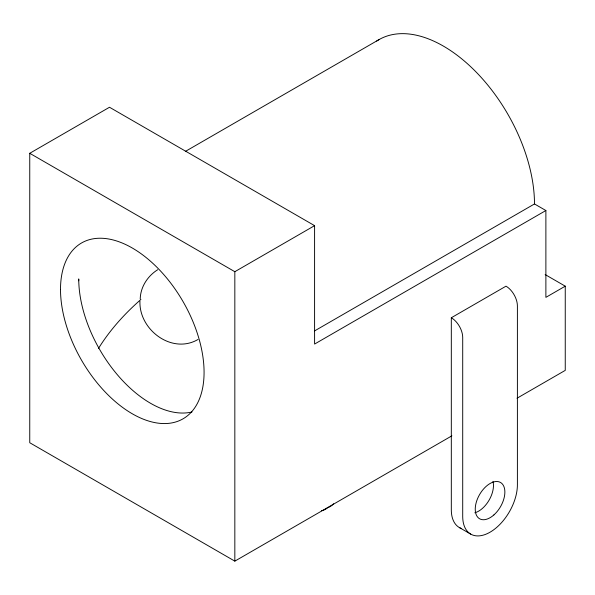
<?xml version="1.0" encoding="UTF-8"?>
<svg xmlns="http://www.w3.org/2000/svg" width="595" height="595" viewBox="0 0 595 595"><rect width="100%" height="100%" fill="white"/><g stroke="black" fill="none" stroke-linecap="round" stroke-linejoin="round"><path stroke-width="0.89" d="M140.219 298.876C140.532 286.887 147.701 275.961 157.727 269.706M98.532 348.365C109.934 329.95 124.653 313.706 140.918 299.456M451.895 435.823L234.832 561.137L29.75 442.732L29.75 153.294L109.502 107.249L314.591 225.654L314.591 344.059L545.883 210.526L545.883 297.359L565.25 286.173L565.25 370.373L517.018 398.226M185.343 151.435L378.889 39.687M29.75 153.294L234.832 271.699L314.591 225.654M314.443 330.991L534.489 203.951L545.883 210.526M451.315 317.752L506.003 286.173A16.11 9.304 60 0 1 517.397 305.912L517.397 484.836A38.668 22.327 -60 0 1 490.049 532.198A38.668 22.327 -60 0 1 462.709 516.408L462.709 337.484A16.11 9.304 60 0 0 451.315 317.752L451.315 509.833A38.668 22.327 -60 0 0 461.608 528.568M198.009 339.477C171.97 354.702 138.903 329.816 139.944 301.301M545.146 274.563L565.25 286.173M459.325 527.534L470.719 534.109M234.832 271.699L234.832 561.137M78.741 280.788L78.741 278.936A101.514 58.608 60 0 0 117.535 374.947A101.514 58.608 60 0 0 191.984 411.978M327.741 507.676A40.282 23.257 60 0 1 321.516 510.748M333.572 503.787A40.282 23.257 60 0 1 328.618 507.334M492.965 481.355A20.944 12.093 -60 0 1 474.825 512.778M376.642 41.077A128.907 74.42 60 0 1 476.721 72.657A128.907 74.42 60 0 1 534.489 203.951M493.887 514.928A20.944 12.093 -60 0 0 500.529 482.478A20.944 12.093 -60 0 0 475.747 504.456A20.944 12.093 -60 0 0 493.887 514.928M60.511 289.46A101.514 58.608 60 0 0 168.184 423.402A101.514 58.608 60 0 0 168.184 279.843A101.514 58.608 60 0 0 60.511 289.46"/></g></svg>
